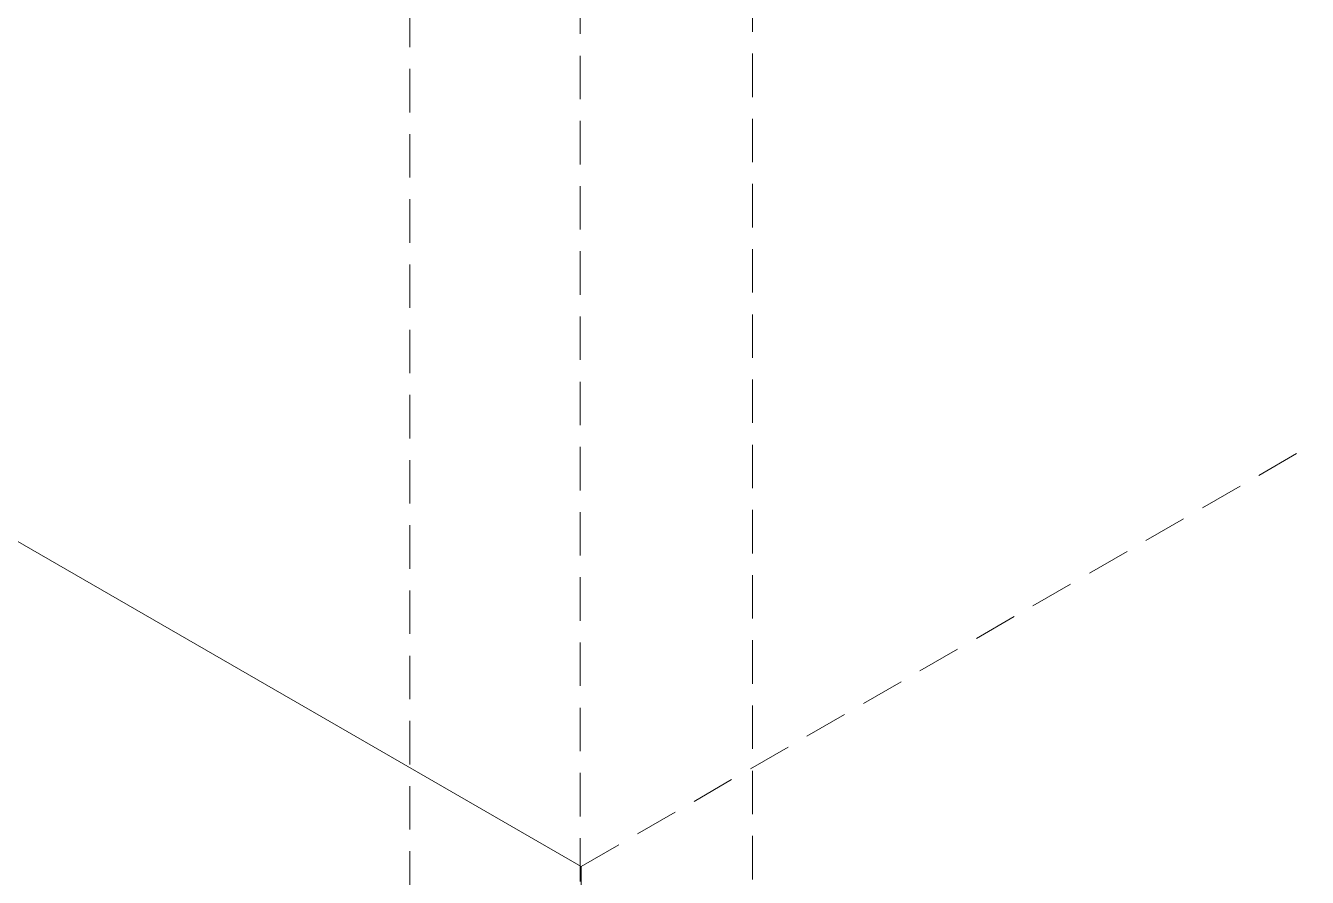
# Model space of a CAD drawing. Header units: millimetres. Extents: x -124 to 15640, y 659 to 4121.
# Drawn here: x 4078.17 to 4115.6, y 2243.76 to 2268.65 of the extents above; entities that cross this region are included whole.
import ezdxf

# ---------------------------------------------------------------- set-up
doc = ezdxf.new("R2010")
doc.units = ezdxf.units.MM
doc.linetypes.add('HIDDEN', pattern=[1.905, 1.27, -0.635])
doc.layers.add('ZANO_R', color=7, linetype='Continuous', lineweight=0)
doc.layers.add('ZANO_R_przerywana', color=7, linetype='HIDDEN', lineweight=0)

msp = doc.modelspace()

# ---------------------------------------------------------------- linework, layer by layer
at = {"layer": 'ZANO_R'}
msp.add_line((3740.834, 2448.202), (4094.388, 2244.078), dxfattribs=at)
at = {"layer": 'ZANO_R_przerywana'}
for p, q in [((4094.388, 2244.078), (4447.941, 2448.202)), ((4094.368, 2427.79), (4094.368, 1774.592)), ((4089.393, 2168.96), (4089.393, 2281.173)), ((4099.393, 2281.169), (4099.393, 2168.96)), ((4094.388, 2178.758), (4094.388, 2244.078))]:
    msp.add_line(p, q, dxfattribs=at)

doc.saveas('drawing.dxf')
